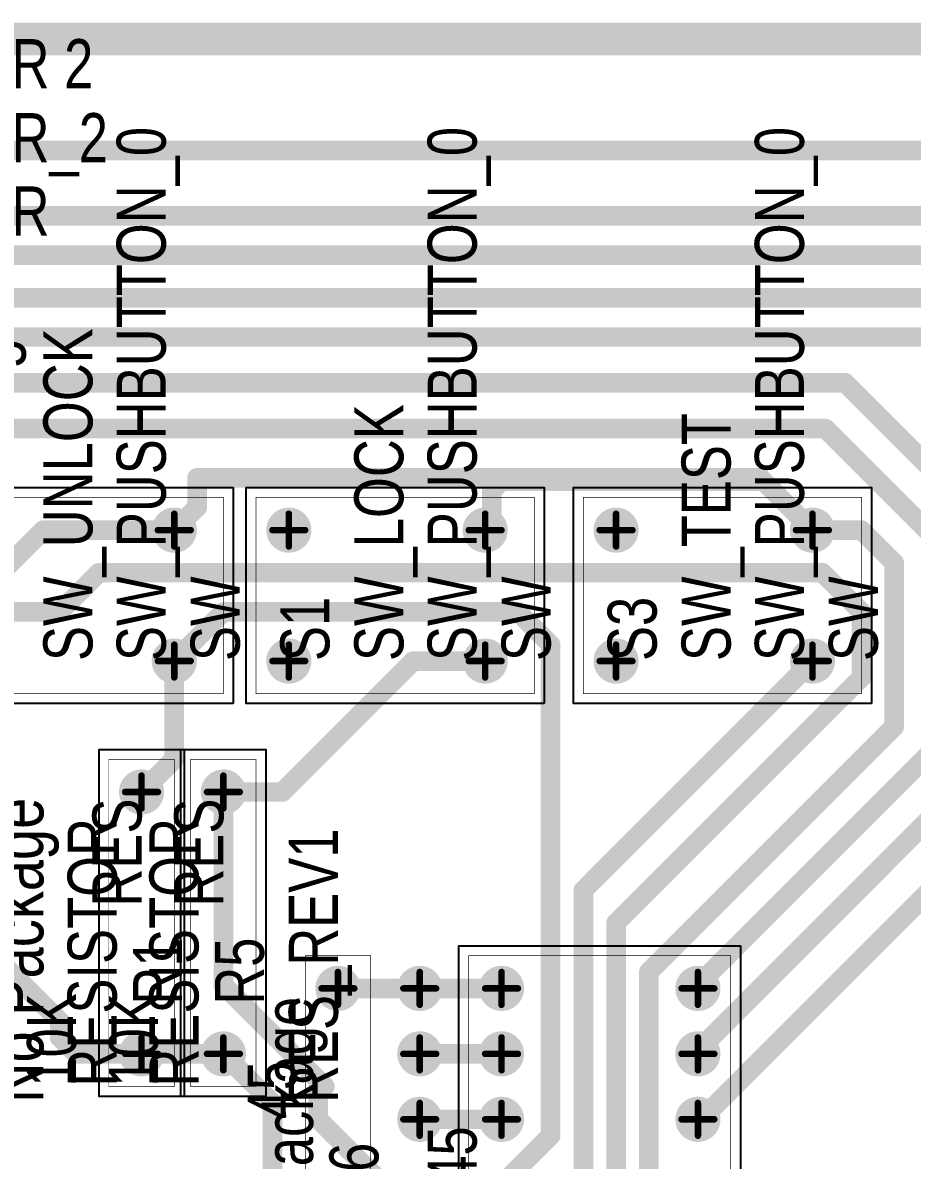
# Model space of a CAD drawing. Extents: x 0.2 to 44.6, y -5.7 to 3.4.
# Drawn here: x 2.818 to 4.178, y 1.579 to 3.316 of the extents above; entities that cross this region are included whole.
import ezdxf

# ---------------------------------------------------------------- set-up
doc = ezdxf.new("R2010")
doc.units = 0

msp = doc.modelspace()

# ---------------------------------------------------------------- linework, layer by layer
at = {"const_width": 0.05}
msp.add_lwpolyline([(0.25, 0.041), (0.25, 3.291), (5.05, 3.291), (5.05, 0.041), (0.25, 0.041)], close=True, dxfattribs=at)
for points in [[(3.14, 2.276), (2.685, 2.276), (2.685, 2.606), (3.14, 2.606), (3.14, 2.276, -0.000094)], [(3.14, 2.606, 1), (3.14, 2.606, 1)], [(3.615, 2.276), (3.16, 2.276), (3.16, 2.606), (3.615, 2.606), (3.615, 2.276, -0.000108)], [(3.16, 2.606, 1), (3.16, 2.606, 1)], [(3.615, 2.606, 1), (3.615, 2.606, 1)], [(4.115, 2.276), (3.66, 2.276), (3.66, 2.606), (4.115, 2.606), (4.115, 2.276, -0.000123)], [(3.66, 2.606, 1), (3.66, 2.606, 1)], [(4.115, 2.606, 1), (4.115, 2.606, 1)], [(3.14, 2.276, 1), (3.14, 2.276, 1)], [(3.14, 2.276, 1), (3.14, 2.276, 1)], [(3.16, 2.276, 1), (3.16, 2.276, 1)], [(3.615, 2.276, 1), (3.615, 2.276, 1)], [(3.615, 2.276, 1), (3.615, 2.276, 1)], [(3.66, 2.276, 1), (3.66, 2.276, 1)], [(4.115, 2.276, 1), (4.115, 2.276, 1)], [(4.115, 2.276, 1), (4.115, 2.276, 1)], [(2.935, 2.206, 1), (2.935, 2.206, 1)], [(3.19, 1.676), (3.06, 1.676), (3.06, 2.206), (3.19, 2.206), (3.19, 1.676, -0.000095)], [(3.06, 2.206, 1), (3.06, 2.206, 1)], [(3.065, 2.206, 1), (3.065, 2.206, 1)], [(3.19, 2.206, 1), (3.19, 2.206, 1)], [(3.485, 0.476), (3.485, 1.906), (3.915, 1.906), (3.915, 0.476), (3.485, 0.476, -0.000104)], [(3.485, 1.906, 1), (3.485, 1.906, 1)], [(3.915, 1.906, 1), (3.915, 1.906, 1)], [(2.935, 1.676, 1), (2.935, 1.676, 1)], [(3.06, 1.676, 1), (3.06, 1.676, 1)], [(3.065, 1.676, 1), (3.065, 1.676, 1)], [(3.065, 1.676, 1), (3.065, 1.676, 1)], [(3.19, 1.676, 1), (3.19, 1.676, 1)], [(3.19, 1.676, 1), (3.19, 1.676, 1)]]:
    msp.add_lwpolyline(points, format="xyb", close=True)
msp.add_lwpolyline([(3.065, 1.676), (2.935, 1.676), (2.935, 2.206), (3.065, 2.206), (3.065, 1.676)], close=True)
at = {"layer": 'BOT', "const_width": 0.03}
for points in [[(4.57, 3.121), (2.655, 3.121)], [(4.575, 3.021), (2.445, 3.021)], [(4.555, 2.961), (2.415, 2.961)], [(2.39, 2.896), (4.505, 2.896)], [(4.505, 2.896), (2.39, 2.896)], [(2.72, 2.836), (4.205, 2.836)], [(4.075, 2.766), (2.775, 2.766)], [(4.35, 2.491), (4.075, 2.766)], [(2.79, 2.696), (4.045, 2.696)], [(4.045, 2.696), (4.35, 2.391)], [(3.085, 2.576), (3.085, 2.621)], [(3.085, 2.621), (3.945, 2.621)], [(3.535, 2.601), (3.55, 2.616)], [(3.55, 2.616), (3.95, 2.616)], [(3.945, 2.621), (3.95, 2.616)], [(3.95, 2.616), (4.025, 2.541)], [(3.95, 2.616), (4.025, 2.541)], [(3.535, 2.551), (3.535, 2.601)], [(3.05, 2.541), (3.085, 2.576)], [(2.85, 2.541), (2.775, 2.466)], [(3.03, 2.541), (2.85, 2.541)], [(3.04, 2.531), (3.03, 2.541)], [(3.05, 2.541), (3.04, 2.531)], [(3.525, 2.541), (3.535, 2.551)], [(4.1, 2.541), (4.025, 2.541)], [(4.15, 2.491), (4.1, 2.541)], [(4.15, 2.241), (4.15, 2.491)], [(2.875, 2.416), (2.935, 2.476)], [(2.935, 2.476), (4.04, 2.476)], [(4.04, 2.476), (4.1, 2.416)], [(2.75, 2.416), (2.875, 2.416)], [(3.125, 2.416), (3.05, 2.341)], [(3.575, 2.416), (3.125, 2.416)], [(3.625, 2.366), (3.575, 2.416)], [(4.1, 2.416), (4.1, 2.316)], [(3.625, 1.616), (3.625, 2.366)], [(3.05, 2.191), (3.05, 2.341)], [(3.415, 2.341), (3.215, 2.141)], [(3.525, 2.341), (3.415, 2.341)], [(4.025, 2.341), (3.675, 1.991)], [(4.1, 2.316), (3.725, 1.941)], [(4.295, 2.291), (3.85, 1.846)], [(3.775, 1.866), (4.15, 2.241)], [(3, 2.141), (3.05, 2.191)], [(4.295, 2.191), (3.85, 1.746)], [(3.215, 2.141), (3.125, 2.141)], [(3.125, 1.846), (3.125, 2.141)], [(4.305, 2.091), (3.855, 1.641)], [(3.675, 1.991), (3.675, 1.466)], [(3.725, 1.941), (3.725, 0.766)], [(2.75, 1.916), (2.875, 1.791)], [(3.775, 1.316), (3.775, 1.866)], [(3.28, 1.691), (3.125, 1.846)], [(3.85, 1.846), (3.85, 1.841)], [(3.3, 1.841), (3.425, 1.841)], [(3.425, 1.841), (3.55, 1.841)], [(2.875, 1.791), (2.875, 1.766)], [(2.875, 1.766), (2.9, 1.741)], [(2.9, 1.741), (3, 1.741)], [(3, 1.741), (3.125, 1.741)], [(3.2, 1.666), (3.125, 1.741)], [(3.425, 1.741), (3.55, 1.741)], [(3.85, 1.746), (3.85, 1.741)], [(3.27, 1.641), (3.27, 1.691)], [(3.27, 1.691), (3.28, 1.691)], [(3.2, 1.351), (3.2, 1.666)], [(3.47, 1.441), (3.27, 1.641)], [(3.425, 1.641), (3.55, 1.641)], [(3.855, 1.641), (3.85, 1.641)], [(3.55, 1.541), (3.625, 1.616)]]:
    msp.add_lwpolyline(points, dxfattribs=at)
at = {"layer": 'BOT'}
for points, const_width in [([(4.0675, 2.766, 1), (4.0825, 2.766, 1)], 0.015), ([(4.0675, 2.766, 1), (4.0825, 2.766, 1)], 0.015), ([(4.0375, 2.696, 1), (4.0525, 2.696, 1)], 0.015), ([(4.0375, 2.696, 1), (4.0525, 2.696, 1)], 0.015), ([(3.0775, 2.621, 1), (3.0925, 2.621, 1)], 0.015), ([(3.0775, 2.621, 1), (3.0925, 2.621, 1)], 0.015), ([(3.5425, 2.616, 1), (3.5575, 2.616, 1)], 0.015), ([(3.5425, 2.616, 1), (3.5575, 2.616, 1)], 0.015), ([(3.9375, 2.621, 1), (3.9525, 2.621, 1)], 0.015), ([(3.9375, 2.621, 1), (3.9525, 2.621, 1)], 0.015), ([(3.9425, 2.616, 1), (3.9575, 2.616, 1)], 0.015), ([(3.9425, 2.616, 1), (3.9575, 2.616, 1)], 0.015), ([(3.9425, 2.616, 1), (3.9575, 2.616, 1)], 0.015), ([(3.9425, 2.616, 1), (3.9575, 2.616, 1)], 0.015), ([(3.5275, 2.601, 1), (3.5425, 2.601, 1)], 0.015), ([(3.5275, 2.601, 1), (3.5425, 2.601, 1)], 0.015), ([(3.0775, 2.576, 1), (3.0925, 2.576, 1)], 0.015), ([(3.0775, 2.576, 1), (3.0925, 2.576, 1)], 0.015), ([(3.035, 2.541, 1), (3.065, 2.541, 1)], 0.031), ([(3.21, 2.541, 1), (3.24, 2.541, 1)], 0.031), ([(3.51, 2.541, 1), (3.54, 2.541, 1)], 0.031), ([(3.71, 2.541, 1), (3.74, 2.541, 1)], 0.031), ([(4.01, 2.541, 1), (4.04, 2.541, 1)], 0.031), ([(2.8425, 2.541, 1), (2.8575, 2.541, 1)], 0.015), ([(2.8425, 2.541, 1), (2.8575, 2.541, 1)], 0.015), ([(3.0225, 2.541, 1), (3.0375, 2.541, 1)], 0.015), ([(3.0225, 2.541, 1), (3.0375, 2.541, 1)], 0.015), ([(3.0425, 2.541, 1), (3.0575, 2.541, 1)], 0.015), ([(3.0425, 2.541, 1), (3.0575, 2.541, 1)], 0.015), ([(3.5175, 2.541, 1), (3.5325, 2.541, 1)], 0.015), ([(3.5275, 2.551, 1), (3.5425, 2.551, 1)], 0.015), ([(3.5275, 2.551, 1), (3.5425, 2.551, 1)], 0.015), ([(4.0175, 2.541, 1), (4.0325, 2.541, 1)], 0.015), ([(4.0175, 2.541, 1), (4.0325, 2.541, 1)], 0.015), ([(4.0175, 2.541, 1), (4.0325, 2.541, 1)], 0.015), ([(4.0925, 2.541, 1), (4.1075, 2.541, 1)], 0.015), ([(4.0925, 2.541, 1), (4.1075, 2.541, 1)], 0.015), ([(3.0325, 2.531, 1), (3.0475, 2.531, 1)], 0.015), ([(3.0325, 2.531, 1), (3.0475, 2.531, 1)], 0.015), ([(4.1425, 2.491, 1), (4.1575, 2.491, 1)], 0.015), ([(4.1425, 2.491, 1), (4.1575, 2.491, 1)], 0.015), ([(2.9275, 2.476, 1), (2.9425, 2.476, 1)], 0.015), ([(2.9275, 2.476, 1), (2.9425, 2.476, 1)], 0.015), ([(4.0325, 2.476, 1), (4.0475, 2.476, 1)], 0.015), ([(4.0325, 2.476, 1), (4.0475, 2.476, 1)], 0.015), ([(2.8675, 2.416, 1), (2.8825, 2.416, 1)], 0.015), ([(2.8675, 2.416, 1), (2.8825, 2.416, 1)], 0.015), ([(3.1175, 2.416, 1), (3.1325, 2.416, 1)], 0.015), ([(3.1175, 2.416, 1), (3.1325, 2.416, 1)], 0.015), ([(3.5675, 2.416, 1), (3.5825, 2.416, 1)], 0.015), ([(3.5675, 2.416, 1), (3.5825, 2.416, 1)], 0.015), ([(4.0925, 2.416, 1), (4.1075, 2.416, 1)], 0.015), ([(4.0925, 2.416, 1), (4.1075, 2.416, 1)], 0.015), ([(3.6175, 2.366, 1), (3.6325, 2.366, 1)], 0.015), ([(3.6175, 2.366, 1), (3.6325, 2.366, 1)], 0.015), ([(3.035, 2.341, 1), (3.065, 2.341, 1)], 0.031), ([(3.21, 2.341, 1), (3.24, 2.341, 1)], 0.031), ([(3.51, 2.341, 1), (3.54, 2.341, 1)], 0.031), ([(3.71, 2.341, 1), (3.74, 2.341, 1)], 0.031), ([(4.01, 2.341, 1), (4.04, 2.341, 1)], 0.031), ([(3.0425, 2.341, 1), (3.0575, 2.341, 1)], 0.015), ([(3.0425, 2.341, 1), (3.0575, 2.341, 1)], 0.015), ([(3.4075, 2.341, 1), (3.4225, 2.341, 1)], 0.015), ([(3.4075, 2.341, 1), (3.4225, 2.341, 1)], 0.015), ([(3.5175, 2.341, 1), (3.5325, 2.341, 1)], 0.015), ([(4.0175, 2.341, 1), (4.0325, 2.341, 1)], 0.015), ([(4.0925, 2.316, 1), (4.1075, 2.316, 1)], 0.015), ([(4.0925, 2.316, 1), (4.1075, 2.316, 1)], 0.015), ([(4.1425, 2.241, 1), (4.1575, 2.241, 1)], 0.015), ([(4.1425, 2.241, 1), (4.1575, 2.241, 1)], 0.015), ([(3.0425, 2.191, 1), (3.0575, 2.191, 1)], 0.015), ([(3.0425, 2.191, 1), (3.0575, 2.191, 1)], 0.015), ([(2.985, 2.141, 1), (3.015, 2.141, 1)], 0.031), ([(2.9925, 2.141, 1), (3.0075, 2.141, 1)], 0.015), ([(3.11, 2.141, 1), (3.14, 2.141, 1)], 0.031), ([(3.1175, 2.141, 1), (3.1325, 2.141, 1)], 0.015), ([(3.1175, 2.141, 1), (3.1325, 2.141, 1)], 0.015), ([(3.2075, 2.141, 1), (3.2225, 2.141, 1)], 0.015), ([(3.2075, 2.141, 1), (3.2225, 2.141, 1)], 0.015), ([(3.6675, 1.991, 1), (3.6825, 1.991, 1)], 0.015), ([(3.6675, 1.991, 1), (3.6825, 1.991, 1)], 0.015), ([(3.7175, 1.941, 1), (3.7325, 1.941, 1)], 0.015), ([(3.7175, 1.941, 1), (3.7325, 1.941, 1)], 0.015), ([(3.7675, 1.866, 1), (3.7825, 1.866, 1)], 0.015), ([(3.7675, 1.866, 1), (3.7825, 1.866, 1)], 0.015), ([(3.1175, 1.846, 1), (3.1325, 1.846, 1)], 0.015), ([(3.1175, 1.846, 1), (3.1325, 1.846, 1)], 0.015), ([(3.285, 1.841, 1), (3.315, 1.841, 1)], 0.031), ([(3.41, 1.841, 1), (3.44, 1.841, 1)], 0.031), ([(3.535, 1.841, 1), (3.565, 1.841, 1)], 0.031), ([(3.835, 1.841, 1), (3.865, 1.841, 1)], 0.031), ([(3.8425, 1.846, 1), (3.8575, 1.846, 1)], 0.015), ([(3.8425, 1.846, 1), (3.8575, 1.846, 1)], 0.015), ([(3.2925, 1.841, 1), (3.3075, 1.841, 1)], 0.015), ([(3.4175, 1.841, 1), (3.4325, 1.841, 1)], 0.015), ([(3.4175, 1.841, 1), (3.4325, 1.841, 1)], 0.015), ([(3.5425, 1.841, 1), (3.5575, 1.841, 1)], 0.015), ([(3.8425, 1.841, 1), (3.8575, 1.841, 1)], 0.015), ([(2.8675, 1.791, 1), (2.8825, 1.791, 1)], 0.015), ([(2.8675, 1.791, 1), (2.8825, 1.791, 1)], 0.015), ([(2.8675, 1.766, 1), (2.8825, 1.766, 1)], 0.015), ([(2.8675, 1.766, 1), (2.8825, 1.766, 1)], 0.015), ([(2.8925, 1.741, 1), (2.9075, 1.741, 1)], 0.015), ([(2.8925, 1.741, 1), (2.9075, 1.741, 1)], 0.015), ([(2.985, 1.741, 1), (3.015, 1.741, 1)], 0.031), ([(2.9925, 1.741, 1), (3.0075, 1.741, 1)], 0.015), ([(2.9925, 1.741, 1), (3.0075, 1.741, 1)], 0.015), ([(3.11, 1.741, 1), (3.14, 1.741, 1)], 0.031), ([(3.1175, 1.741, 1), (3.1325, 1.741, 1)], 0.015), ([(3.1175, 1.741, 1), (3.1325, 1.741, 1)], 0.015), ([(3.41, 1.741, 1), (3.44, 1.741, 1)], 0.031), ([(3.4175, 1.741, 1), (3.4325, 1.741, 1)], 0.015), ([(3.535, 1.741, 1), (3.565, 1.741, 1)], 0.031), ([(3.5425, 1.741, 1), (3.5575, 1.741, 1)], 0.015), ([(3.835, 1.741, 1), (3.865, 1.741, 1)], 0.031), ([(3.8425, 1.746, 1), (3.8575, 1.746, 1)], 0.015), ([(3.8425, 1.746, 1), (3.8575, 1.746, 1)], 0.015), ([(3.8425, 1.741, 1), (3.8575, 1.741, 1)], 0.015), ([(3.2625, 1.691, 1), (3.2775, 1.691, 1)], 0.015), ([(3.2625, 1.691, 1), (3.2775, 1.691, 1)], 0.015), ([(3.2725, 1.691, 1), (3.2875, 1.691, 1)], 0.015), ([(3.2725, 1.691, 1), (3.2875, 1.691, 1)], 0.015), ([(3.1925, 1.666, 1), (3.2075, 1.666, 1)], 0.015), ([(3.1925, 1.666, 1), (3.2075, 1.666, 1)], 0.015), ([(3.41, 1.641, 1), (3.44, 1.641, 1)], 0.031), ([(3.535, 1.641, 1), (3.565, 1.641, 1)], 0.031), ([(3.835, 1.641, 1), (3.865, 1.641, 1)], 0.031), ([(3.2625, 1.641, 1), (3.2775, 1.641, 1)], 0.015), ([(3.2625, 1.641, 1), (3.2775, 1.641, 1)], 0.015), ([(3.4175, 1.641, 1), (3.4325, 1.641, 1)], 0.015), ([(3.5425, 1.641, 1), (3.5575, 1.641, 1)], 0.015), ([(3.8425, 1.641, 1), (3.8575, 1.641, 1)], 0.015), ([(3.8475, 1.641, 1), (3.8625, 1.641, 1)], 0.015), ([(3.8475, 1.641, 1), (3.8625, 1.641, 1)], 0.015), ([(3.6175, 1.616, 1), (3.6325, 1.616, 1)], 0.015), ([(3.6175, 1.616, 1), (3.6325, 1.616, 1)], 0.015)]:
    msp.add_lwpolyline(points, format="xyb", close=True, dxfattribs=dict(at, const_width=const_width))
at = {"layer": 'DRD', "const_width": 0.01}
for points in [[(3.05, 2.516), (3.05, 2.566)], [(3.225, 2.516), (3.225, 2.566)], [(3.525, 2.516), (3.525, 2.566)], [(3.725, 2.516), (3.725, 2.566)], [(4.025, 2.516), (4.025, 2.566)], [(3.025, 2.541), (3.075, 2.541)], [(3.2, 2.541), (3.25, 2.541)], [(3.5, 2.541), (3.55, 2.541)], [(3.7, 2.541), (3.75, 2.541)], [(4, 2.541), (4.05, 2.541)], [(3.05, 2.316), (3.05, 2.366)], [(3.225, 2.316), (3.225, 2.366)], [(3.525, 2.316), (3.525, 2.366)], [(3.725, 2.316), (3.725, 2.366)], [(4.025, 2.316), (4.025, 2.366)], [(3.025, 2.341), (3.075, 2.341)], [(3.2, 2.341), (3.25, 2.341)], [(3.5, 2.341), (3.55, 2.341)], [(3.7, 2.341), (3.75, 2.341)], [(4, 2.341), (4.05, 2.341)], [(3, 2.116), (3, 2.166)], [(3.125, 2.116), (3.125, 2.166)], [(2.975, 2.141), (3.025, 2.141)], [(3.1, 2.141), (3.15, 2.141)], [(3.3, 1.816), (3.3, 1.866)], [(3.425, 1.816), (3.425, 1.866)], [(3.55, 1.816), (3.55, 1.866)], [(3.85, 1.816), (3.85, 1.866)], [(3.275, 1.841), (3.325, 1.841)], [(3.4, 1.841), (3.45, 1.841)], [(3.525, 1.841), (3.575, 1.841)], [(3.825, 1.841), (3.875, 1.841)], [(3, 1.716), (3, 1.766)], [(3.125, 1.716), (3.125, 1.766)], [(3.425, 1.716), (3.425, 1.766)], [(3.55, 1.716), (3.55, 1.766)], [(3.85, 1.716), (3.85, 1.766)], [(2.975, 1.741), (3.025, 1.741)], [(3.1, 1.741), (3.15, 1.741)], [(3.4, 1.741), (3.45, 1.741)], [(3.525, 1.741), (3.575, 1.741)], [(3.825, 1.741), (3.875, 1.741)], [(3.425, 1.616), (3.425, 1.666)], [(3.55, 1.616), (3.55, 1.666)], [(3.85, 1.616), (3.85, 1.666)], [(3.4, 1.641), (3.45, 1.641)], [(3.525, 1.641), (3.575, 1.641)], [(3.825, 1.641), (3.875, 1.641)]]:
    msp.add_lwpolyline(points, dxfattribs=at)
at = {"layer": 'DRD', "const_width": 0.005}
for points in [[(3.0475, 2.566, 1), (3.0525, 2.566, 1)], [(3.2225, 2.566, 1), (3.2275, 2.566, 1)], [(3.5225, 2.566, 1), (3.5275, 2.566, 1)], [(3.7225, 2.566, 1), (3.7275, 2.566, 1)], [(4.0225, 2.566, 1), (4.0275, 2.566, 1)], [(3.0225, 2.541, 1), (3.0275, 2.541, 1)], [(3.0725, 2.541, 1), (3.0775, 2.541, 1)], [(3.1975, 2.541, 1), (3.2025, 2.541, 1)], [(3.2475, 2.541, 1), (3.2525, 2.541, 1)], [(3.4975, 2.541, 1), (3.5025, 2.541, 1)], [(3.5475, 2.541, 1), (3.5525, 2.541, 1)], [(3.6975, 2.541, 1), (3.7025, 2.541, 1)], [(3.7475, 2.541, 1), (3.7525, 2.541, 1)], [(3.9975, 2.541, 1), (4.0025, 2.541, 1)], [(4.0475, 2.541, 1), (4.0525, 2.541, 1)], [(3.0475, 2.516, 1), (3.0525, 2.516, 1)], [(3.2225, 2.516, 1), (3.2275, 2.516, 1)], [(3.5225, 2.516, 1), (3.5275, 2.516, 1)], [(3.7225, 2.516, 1), (3.7275, 2.516, 1)], [(4.0225, 2.516, 1), (4.0275, 2.516, 1)], [(3.0475, 2.366, 1), (3.0525, 2.366, 1)], [(3.2225, 2.366, 1), (3.2275, 2.366, 1)], [(3.5225, 2.366, 1), (3.5275, 2.366, 1)], [(3.7225, 2.366, 1), (3.7275, 2.366, 1)], [(4.0225, 2.366, 1), (4.0275, 2.366, 1)], [(3.0225, 2.341, 1), (3.0275, 2.341, 1)], [(3.0725, 2.341, 1), (3.0775, 2.341, 1)], [(3.1975, 2.341, 1), (3.2025, 2.341, 1)], [(3.2475, 2.341, 1), (3.2525, 2.341, 1)], [(3.4975, 2.341, 1), (3.5025, 2.341, 1)], [(3.5475, 2.341, 1), (3.5525, 2.341, 1)], [(3.6975, 2.341, 1), (3.7025, 2.341, 1)], [(3.7475, 2.341, 1), (3.7525, 2.341, 1)], [(3.9975, 2.341, 1), (4.0025, 2.341, 1)], [(4.0475, 2.341, 1), (4.0525, 2.341, 1)], [(3.0475, 2.316, 1), (3.0525, 2.316, 1)], [(3.2225, 2.316, 1), (3.2275, 2.316, 1)], [(3.5225, 2.316, 1), (3.5275, 2.316, 1)], [(3.7225, 2.316, 1), (3.7275, 2.316, 1)], [(4.0225, 2.316, 1), (4.0275, 2.316, 1)], [(2.9975, 2.166, 1), (3.0025, 2.166, 1)], [(3.1225, 2.166, 1), (3.1275, 2.166, 1)], [(2.9725, 2.141, 1), (2.9775, 2.141, 1)], [(3.0225, 2.141, 1), (3.0275, 2.141, 1)], [(3.0975, 2.141, 1), (3.1025, 2.141, 1)], [(3.1475, 2.141, 1), (3.1525, 2.141, 1)], [(2.9975, 2.116, 1), (3.0025, 2.116, 1)], [(3.1225, 2.116, 1), (3.1275, 2.116, 1)], [(3.2975, 1.866, 1), (3.3025, 1.866, 1)], [(3.4225, 1.866, 1), (3.4275, 1.866, 1)], [(3.5475, 1.866, 1), (3.5525, 1.866, 1)], [(3.8475, 1.866, 1), (3.8525, 1.866, 1)], [(3.2725, 1.841, 1), (3.2775, 1.841, 1)], [(3.3225, 1.841, 1), (3.3275, 1.841, 1)], [(3.3975, 1.841, 1), (3.4025, 1.841, 1)], [(3.4475, 1.841, 1), (3.4525, 1.841, 1)], [(3.5225, 1.841, 1), (3.5275, 1.841, 1)], [(3.5725, 1.841, 1), (3.5775, 1.841, 1)], [(3.8225, 1.841, 1), (3.8275, 1.841, 1)], [(3.8725, 1.841, 1), (3.8775, 1.841, 1)], [(3.2975, 1.816, 1), (3.3025, 1.816, 1)], [(3.4225, 1.816, 1), (3.4275, 1.816, 1)], [(3.5475, 1.816, 1), (3.5525, 1.816, 1)], [(3.8475, 1.816, 1), (3.8525, 1.816, 1)], [(2.9975, 1.766, 1), (3.0025, 1.766, 1)], [(3.1225, 1.766, 1), (3.1275, 1.766, 1)], [(3.4225, 1.766, 1), (3.4275, 1.766, 1)], [(3.5475, 1.766, 1), (3.5525, 1.766, 1)], [(3.8475, 1.766, 1), (3.8525, 1.766, 1)], [(2.9725, 1.741, 1), (2.9775, 1.741, 1)], [(3.0225, 1.741, 1), (3.0275, 1.741, 1)], [(3.0975, 1.741, 1), (3.1025, 1.741, 1)], [(3.1475, 1.741, 1), (3.1525, 1.741, 1)], [(3.3975, 1.741, 1), (3.4025, 1.741, 1)], [(3.4475, 1.741, 1), (3.4525, 1.741, 1)], [(3.5225, 1.741, 1), (3.5275, 1.741, 1)], [(3.5725, 1.741, 1), (3.5775, 1.741, 1)], [(3.8225, 1.741, 1), (3.8275, 1.741, 1)], [(3.8725, 1.741, 1), (3.8775, 1.741, 1)], [(2.9975, 1.716, 1), (3.0025, 1.716, 1)], [(3.1225, 1.716, 1), (3.1275, 1.716, 1)], [(3.4225, 1.716, 1), (3.4275, 1.716, 1)], [(3.5475, 1.716, 1), (3.5525, 1.716, 1)], [(3.8475, 1.716, 1), (3.8525, 1.716, 1)], [(3.4225, 1.666, 1), (3.4275, 1.666, 1)], [(3.5475, 1.666, 1), (3.5525, 1.666, 1)], [(3.8475, 1.666, 1), (3.8525, 1.666, 1)], [(3.3975, 1.641, 1), (3.4025, 1.641, 1)], [(3.4475, 1.641, 1), (3.4525, 1.641, 1)], [(3.5225, 1.641, 1), (3.5275, 1.641, 1)], [(3.5725, 1.641, 1), (3.5775, 1.641, 1)], [(3.8225, 1.641, 1), (3.8275, 1.641, 1)], [(3.8725, 1.641, 1), (3.8775, 1.641, 1)], [(3.4225, 1.616, 1), (3.4275, 1.616, 1)], [(3.5475, 1.616, 1), (3.5525, 1.616, 1)], [(3.8475, 1.616, 1), (3.8525, 1.616, 1)]]:
    msp.add_lwpolyline(points, format="xyb", close=True, dxfattribs=at)
at = {"layer": 'DRL', "const_width": 0.019}
for points in [[(3.041, 2.541, 1), (3.059, 2.541, 1)], [(3.216, 2.541, 1), (3.234, 2.541, 1)], [(3.516, 2.541, 1), (3.534, 2.541, 1)], [(3.716, 2.541, 1), (3.734, 2.541, 1)], [(4.016, 2.541, 1), (4.034, 2.541, 1)], [(3.041, 2.341, 1), (3.059, 2.341, 1)], [(3.216, 2.341, 1), (3.234, 2.341, 1)], [(3.516, 2.341, 1), (3.534, 2.341, 1)], [(3.716, 2.341, 1), (3.734, 2.341, 1)], [(4.016, 2.341, 1), (4.034, 2.341, 1)], [(2.991, 2.141, 1), (3.009, 2.141, 1)], [(3.116, 2.141, 1), (3.134, 2.141, 1)], [(3.291, 1.841, 1), (3.309, 1.841, 1)], [(3.416, 1.841, 1), (3.434, 1.841, 1)], [(3.541, 1.841, 1), (3.559, 1.841, 1)], [(3.841, 1.841, 1), (3.859, 1.841, 1)], [(2.991, 1.741, 1), (3.009, 1.741, 1)], [(3.116, 1.741, 1), (3.134, 1.741, 1)], [(3.416, 1.741, 1), (3.434, 1.741, 1)], [(3.541, 1.741, 1), (3.559, 1.741, 1)], [(3.841, 1.741, 1), (3.859, 1.741, 1)], [(3.416, 1.641, 1), (3.434, 1.641, 1)], [(3.541, 1.641, 1), (3.559, 1.641, 1)], [(3.841, 1.641, 1), (3.859, 1.641, 1)]]:
    msp.add_lwpolyline(points, format="xyb", close=True, dxfattribs=at)
at = {"layer": 'GND', "const_width": 0.035}
for points in [[(3.033, 2.541, 1), (3.067, 2.541, 1)], [(3.208, 2.541, 1), (3.242, 2.541, 1)], [(3.508, 2.541, 1), (3.542, 2.541, 1)], [(3.708, 2.541, 1), (3.742, 2.541, 1)], [(4.008, 2.541, 1), (4.042, 2.541, 1)], [(3.033, 2.341, 1), (3.067, 2.341, 1)], [(3.208, 2.341, 1), (3.242, 2.341, 1)], [(3.508, 2.341, 1), (3.542, 2.341, 1)], [(3.708, 2.341, 1), (3.742, 2.341, 1)], [(4.008, 2.341, 1), (4.042, 2.341, 1)], [(2.983, 2.141, 1), (3.017, 2.141, 1)], [(3.108, 2.141, 1), (3.142, 2.141, 1)], [(3.283, 1.841, 1), (3.317, 1.841, 1)], [(3.408, 1.841, 1), (3.442, 1.841, 1)], [(3.533, 1.841, 1), (3.567, 1.841, 1)], [(3.833, 1.841, 1), (3.867, 1.841, 1)], [(2.983, 1.741, 1), (3.017, 1.741, 1)], [(3.108, 1.741, 1), (3.142, 1.741, 1)], [(3.408, 1.741, 1), (3.442, 1.741, 1)], [(3.533, 1.741, 1), (3.567, 1.741, 1)], [(3.833, 1.741, 1), (3.867, 1.741, 1)], [(3.408, 1.641, 1), (3.442, 1.641, 1)], [(3.533, 1.641, 1), (3.567, 1.641, 1)], [(3.833, 1.641, 1), (3.867, 1.641, 1)]]:
    msp.add_lwpolyline(points, format="xyb", close=True, dxfattribs=at)
at = {"layer": 'I10', "const_width": 0.031}
for points in [[(3.035, 2.541, 1), (3.065, 2.541, 1)], [(3.21, 2.541, 1), (3.24, 2.541, 1)], [(3.51, 2.541, 1), (3.54, 2.541, 1)], [(3.71, 2.541, 1), (3.74, 2.541, 1)], [(4.01, 2.541, 1), (4.04, 2.541, 1)], [(3.035, 2.341, 1), (3.065, 2.341, 1)], [(3.21, 2.341, 1), (3.24, 2.341, 1)], [(3.51, 2.341, 1), (3.54, 2.341, 1)], [(3.71, 2.341, 1), (3.74, 2.341, 1)], [(4.01, 2.341, 1), (4.04, 2.341, 1)], [(2.985, 2.141, 1), (3.015, 2.141, 1)], [(3.11, 2.141, 1), (3.14, 2.141, 1)], [(3.285, 1.841, 1), (3.315, 1.841, 1)], [(3.41, 1.841, 1), (3.44, 1.841, 1)], [(3.535, 1.841, 1), (3.565, 1.841, 1)], [(3.835, 1.841, 1), (3.865, 1.841, 1)], [(2.985, 1.741, 1), (3.015, 1.741, 1)], [(3.11, 1.741, 1), (3.14, 1.741, 1)], [(3.41, 1.741, 1), (3.44, 1.741, 1)], [(3.535, 1.741, 1), (3.565, 1.741, 1)], [(3.835, 1.741, 1), (3.865, 1.741, 1)], [(3.41, 1.641, 1), (3.44, 1.641, 1)], [(3.535, 1.641, 1), (3.565, 1.641, 1)], [(3.835, 1.641, 1), (3.865, 1.641, 1)]]:
    msp.add_lwpolyline(points, format="xyb", close=True, dxfattribs=at)
at = {"layer": 'I11', "const_width": 0.031}
for points in [[(3.035, 2.541, 1), (3.065, 2.541, 1)], [(3.21, 2.541, 1), (3.24, 2.541, 1)], [(3.51, 2.541, 1), (3.54, 2.541, 1)], [(3.71, 2.541, 1), (3.74, 2.541, 1)], [(4.01, 2.541, 1), (4.04, 2.541, 1)], [(3.035, 2.341, 1), (3.065, 2.341, 1)], [(3.21, 2.341, 1), (3.24, 2.341, 1)], [(3.51, 2.341, 1), (3.54, 2.341, 1)], [(3.71, 2.341, 1), (3.74, 2.341, 1)], [(4.01, 2.341, 1), (4.04, 2.341, 1)], [(2.985, 2.141, 1), (3.015, 2.141, 1)], [(3.11, 2.141, 1), (3.14, 2.141, 1)], [(3.285, 1.841, 1), (3.315, 1.841, 1)], [(3.41, 1.841, 1), (3.44, 1.841, 1)], [(3.535, 1.841, 1), (3.565, 1.841, 1)], [(3.835, 1.841, 1), (3.865, 1.841, 1)], [(2.985, 1.741, 1), (3.015, 1.741, 1)], [(3.11, 1.741, 1), (3.14, 1.741, 1)], [(3.41, 1.741, 1), (3.44, 1.741, 1)], [(3.535, 1.741, 1), (3.565, 1.741, 1)], [(3.835, 1.741, 1), (3.865, 1.741, 1)], [(3.41, 1.641, 1), (3.44, 1.641, 1)], [(3.535, 1.641, 1), (3.565, 1.641, 1)], [(3.835, 1.641, 1), (3.865, 1.641, 1)]]:
    msp.add_lwpolyline(points, format="xyb", close=True, dxfattribs=at)
at = {"layer": 'I12', "const_width": 0.031}
for points in [[(3.035, 2.541, 1), (3.065, 2.541, 1)], [(3.21, 2.541, 1), (3.24, 2.541, 1)], [(3.51, 2.541, 1), (3.54, 2.541, 1)], [(3.71, 2.541, 1), (3.74, 2.541, 1)], [(4.01, 2.541, 1), (4.04, 2.541, 1)], [(3.035, 2.341, 1), (3.065, 2.341, 1)], [(3.21, 2.341, 1), (3.24, 2.341, 1)], [(3.51, 2.341, 1), (3.54, 2.341, 1)], [(3.71, 2.341, 1), (3.74, 2.341, 1)], [(4.01, 2.341, 1), (4.04, 2.341, 1)], [(2.985, 2.141, 1), (3.015, 2.141, 1)], [(3.11, 2.141, 1), (3.14, 2.141, 1)], [(3.285, 1.841, 1), (3.315, 1.841, 1)], [(3.41, 1.841, 1), (3.44, 1.841, 1)], [(3.535, 1.841, 1), (3.565, 1.841, 1)], [(3.835, 1.841, 1), (3.865, 1.841, 1)], [(2.985, 1.741, 1), (3.015, 1.741, 1)], [(3.11, 1.741, 1), (3.14, 1.741, 1)], [(3.41, 1.741, 1), (3.44, 1.741, 1)], [(3.535, 1.741, 1), (3.565, 1.741, 1)], [(3.835, 1.741, 1), (3.865, 1.741, 1)], [(3.41, 1.641, 1), (3.44, 1.641, 1)], [(3.535, 1.641, 1), (3.565, 1.641, 1)], [(3.835, 1.641, 1), (3.865, 1.641, 1)]]:
    msp.add_lwpolyline(points, format="xyb", close=True, dxfattribs=at)
at = {"layer": 'IN1', "const_width": 0.031}
for points in [[(3.035, 2.541, 1), (3.065, 2.541, 1)], [(3.21, 2.541, 1), (3.24, 2.541, 1)], [(3.51, 2.541, 1), (3.54, 2.541, 1)], [(3.71, 2.541, 1), (3.74, 2.541, 1)], [(4.01, 2.541, 1), (4.04, 2.541, 1)], [(3.035, 2.341, 1), (3.065, 2.341, 1)], [(3.21, 2.341, 1), (3.24, 2.341, 1)], [(3.51, 2.341, 1), (3.54, 2.341, 1)], [(3.71, 2.341, 1), (3.74, 2.341, 1)], [(4.01, 2.341, 1), (4.04, 2.341, 1)], [(2.985, 2.141, 1), (3.015, 2.141, 1)], [(3.11, 2.141, 1), (3.14, 2.141, 1)], [(3.285, 1.841, 1), (3.315, 1.841, 1)], [(3.41, 1.841, 1), (3.44, 1.841, 1)], [(3.535, 1.841, 1), (3.565, 1.841, 1)], [(3.835, 1.841, 1), (3.865, 1.841, 1)], [(2.985, 1.741, 1), (3.015, 1.741, 1)], [(3.11, 1.741, 1), (3.14, 1.741, 1)], [(3.41, 1.741, 1), (3.44, 1.741, 1)], [(3.535, 1.741, 1), (3.565, 1.741, 1)], [(3.835, 1.741, 1), (3.865, 1.741, 1)], [(3.41, 1.641, 1), (3.44, 1.641, 1)], [(3.535, 1.641, 1), (3.565, 1.641, 1)], [(3.835, 1.641, 1), (3.865, 1.641, 1)]]:
    msp.add_lwpolyline(points, format="xyb", close=True, dxfattribs=at)
at = {"layer": 'IN2', "const_width": 0.031}
for points in [[(3.035, 2.541, 1), (3.065, 2.541, 1)], [(3.21, 2.541, 1), (3.24, 2.541, 1)], [(3.51, 2.541, 1), (3.54, 2.541, 1)], [(3.71, 2.541, 1), (3.74, 2.541, 1)], [(4.01, 2.541, 1), (4.04, 2.541, 1)], [(3.035, 2.341, 1), (3.065, 2.341, 1)], [(3.21, 2.341, 1), (3.24, 2.341, 1)], [(3.51, 2.341, 1), (3.54, 2.341, 1)], [(3.71, 2.341, 1), (3.74, 2.341, 1)], [(4.01, 2.341, 1), (4.04, 2.341, 1)], [(2.985, 2.141, 1), (3.015, 2.141, 1)], [(3.11, 2.141, 1), (3.14, 2.141, 1)], [(3.285, 1.841, 1), (3.315, 1.841, 1)], [(3.41, 1.841, 1), (3.44, 1.841, 1)], [(3.535, 1.841, 1), (3.565, 1.841, 1)], [(3.835, 1.841, 1), (3.865, 1.841, 1)], [(2.985, 1.741, 1), (3.015, 1.741, 1)], [(3.11, 1.741, 1), (3.14, 1.741, 1)], [(3.41, 1.741, 1), (3.44, 1.741, 1)], [(3.535, 1.741, 1), (3.565, 1.741, 1)], [(3.835, 1.741, 1), (3.865, 1.741, 1)], [(3.41, 1.641, 1), (3.44, 1.641, 1)], [(3.535, 1.641, 1), (3.565, 1.641, 1)], [(3.835, 1.641, 1), (3.865, 1.641, 1)]]:
    msp.add_lwpolyline(points, format="xyb", close=True, dxfattribs=at)
at = {"layer": 'IN3', "const_width": 0.031}
for points in [[(3.035, 2.541, 1), (3.065, 2.541, 1)], [(3.21, 2.541, 1), (3.24, 2.541, 1)], [(3.51, 2.541, 1), (3.54, 2.541, 1)], [(3.71, 2.541, 1), (3.74, 2.541, 1)], [(4.01, 2.541, 1), (4.04, 2.541, 1)], [(3.035, 2.341, 1), (3.065, 2.341, 1)], [(3.21, 2.341, 1), (3.24, 2.341, 1)], [(3.51, 2.341, 1), (3.54, 2.341, 1)], [(3.71, 2.341, 1), (3.74, 2.341, 1)], [(4.01, 2.341, 1), (4.04, 2.341, 1)], [(2.985, 2.141, 1), (3.015, 2.141, 1)], [(3.11, 2.141, 1), (3.14, 2.141, 1)], [(3.285, 1.841, 1), (3.315, 1.841, 1)], [(3.41, 1.841, 1), (3.44, 1.841, 1)], [(3.535, 1.841, 1), (3.565, 1.841, 1)], [(3.835, 1.841, 1), (3.865, 1.841, 1)], [(2.985, 1.741, 1), (3.015, 1.741, 1)], [(3.11, 1.741, 1), (3.14, 1.741, 1)], [(3.41, 1.741, 1), (3.44, 1.741, 1)], [(3.535, 1.741, 1), (3.565, 1.741, 1)], [(3.835, 1.741, 1), (3.865, 1.741, 1)], [(3.41, 1.641, 1), (3.44, 1.641, 1)], [(3.535, 1.641, 1), (3.565, 1.641, 1)], [(3.835, 1.641, 1), (3.865, 1.641, 1)]]:
    msp.add_lwpolyline(points, format="xyb", close=True, dxfattribs=at)
at = {"layer": 'IN4', "const_width": 0.031}
for points in [[(3.035, 2.541, 1), (3.065, 2.541, 1)], [(3.21, 2.541, 1), (3.24, 2.541, 1)], [(3.51, 2.541, 1), (3.54, 2.541, 1)], [(3.71, 2.541, 1), (3.74, 2.541, 1)], [(4.01, 2.541, 1), (4.04, 2.541, 1)], [(3.035, 2.341, 1), (3.065, 2.341, 1)], [(3.21, 2.341, 1), (3.24, 2.341, 1)], [(3.51, 2.341, 1), (3.54, 2.341, 1)], [(3.71, 2.341, 1), (3.74, 2.341, 1)], [(4.01, 2.341, 1), (4.04, 2.341, 1)], [(2.985, 2.141, 1), (3.015, 2.141, 1)], [(3.11, 2.141, 1), (3.14, 2.141, 1)], [(3.285, 1.841, 1), (3.315, 1.841, 1)], [(3.41, 1.841, 1), (3.44, 1.841, 1)], [(3.535, 1.841, 1), (3.565, 1.841, 1)], [(3.835, 1.841, 1), (3.865, 1.841, 1)], [(2.985, 1.741, 1), (3.015, 1.741, 1)], [(3.11, 1.741, 1), (3.14, 1.741, 1)], [(3.41, 1.741, 1), (3.44, 1.741, 1)], [(3.535, 1.741, 1), (3.565, 1.741, 1)], [(3.835, 1.741, 1), (3.865, 1.741, 1)], [(3.41, 1.641, 1), (3.44, 1.641, 1)], [(3.535, 1.641, 1), (3.565, 1.641, 1)], [(3.835, 1.641, 1), (3.865, 1.641, 1)]]:
    msp.add_lwpolyline(points, format="xyb", close=True, dxfattribs=at)
at = {"layer": 'IN5', "const_width": 0.031}
for points in [[(3.035, 2.541, 1), (3.065, 2.541, 1)], [(3.21, 2.541, 1), (3.24, 2.541, 1)], [(3.51, 2.541, 1), (3.54, 2.541, 1)], [(3.71, 2.541, 1), (3.74, 2.541, 1)], [(4.01, 2.541, 1), (4.04, 2.541, 1)], [(3.035, 2.341, 1), (3.065, 2.341, 1)], [(3.21, 2.341, 1), (3.24, 2.341, 1)], [(3.51, 2.341, 1), (3.54, 2.341, 1)], [(3.71, 2.341, 1), (3.74, 2.341, 1)], [(4.01, 2.341, 1), (4.04, 2.341, 1)], [(2.985, 2.141, 1), (3.015, 2.141, 1)], [(3.11, 2.141, 1), (3.14, 2.141, 1)], [(3.285, 1.841, 1), (3.315, 1.841, 1)], [(3.41, 1.841, 1), (3.44, 1.841, 1)], [(3.535, 1.841, 1), (3.565, 1.841, 1)], [(3.835, 1.841, 1), (3.865, 1.841, 1)], [(2.985, 1.741, 1), (3.015, 1.741, 1)], [(3.11, 1.741, 1), (3.14, 1.741, 1)], [(3.41, 1.741, 1), (3.44, 1.741, 1)], [(3.535, 1.741, 1), (3.565, 1.741, 1)], [(3.835, 1.741, 1), (3.865, 1.741, 1)], [(3.41, 1.641, 1), (3.44, 1.641, 1)], [(3.535, 1.641, 1), (3.565, 1.641, 1)], [(3.835, 1.641, 1), (3.865, 1.641, 1)]]:
    msp.add_lwpolyline(points, format="xyb", close=True, dxfattribs=at)
at = {"layer": 'IN6', "const_width": 0.031}
for points in [[(3.035, 2.541, 1), (3.065, 2.541, 1)], [(3.21, 2.541, 1), (3.24, 2.541, 1)], [(3.51, 2.541, 1), (3.54, 2.541, 1)], [(3.71, 2.541, 1), (3.74, 2.541, 1)], [(4.01, 2.541, 1), (4.04, 2.541, 1)], [(3.035, 2.341, 1), (3.065, 2.341, 1)], [(3.21, 2.341, 1), (3.24, 2.341, 1)], [(3.51, 2.341, 1), (3.54, 2.341, 1)], [(3.71, 2.341, 1), (3.74, 2.341, 1)], [(4.01, 2.341, 1), (4.04, 2.341, 1)], [(2.985, 2.141, 1), (3.015, 2.141, 1)], [(3.11, 2.141, 1), (3.14, 2.141, 1)], [(3.285, 1.841, 1), (3.315, 1.841, 1)], [(3.41, 1.841, 1), (3.44, 1.841, 1)], [(3.535, 1.841, 1), (3.565, 1.841, 1)], [(3.835, 1.841, 1), (3.865, 1.841, 1)], [(2.985, 1.741, 1), (3.015, 1.741, 1)], [(3.11, 1.741, 1), (3.14, 1.741, 1)], [(3.41, 1.741, 1), (3.44, 1.741, 1)], [(3.535, 1.741, 1), (3.565, 1.741, 1)], [(3.835, 1.741, 1), (3.865, 1.741, 1)], [(3.41, 1.641, 1), (3.44, 1.641, 1)], [(3.535, 1.641, 1), (3.565, 1.641, 1)], [(3.835, 1.641, 1), (3.865, 1.641, 1)]]:
    msp.add_lwpolyline(points, format="xyb", close=True, dxfattribs=at)
at = {"layer": 'IN7', "const_width": 0.031}
for points in [[(3.035, 2.541, 1), (3.065, 2.541, 1)], [(3.21, 2.541, 1), (3.24, 2.541, 1)], [(3.51, 2.541, 1), (3.54, 2.541, 1)], [(3.71, 2.541, 1), (3.74, 2.541, 1)], [(4.01, 2.541, 1), (4.04, 2.541, 1)], [(3.035, 2.341, 1), (3.065, 2.341, 1)], [(3.21, 2.341, 1), (3.24, 2.341, 1)], [(3.51, 2.341, 1), (3.54, 2.341, 1)], [(3.71, 2.341, 1), (3.74, 2.341, 1)], [(4.01, 2.341, 1), (4.04, 2.341, 1)], [(2.985, 2.141, 1), (3.015, 2.141, 1)], [(3.11, 2.141, 1), (3.14, 2.141, 1)], [(3.285, 1.841, 1), (3.315, 1.841, 1)], [(3.41, 1.841, 1), (3.44, 1.841, 1)], [(3.535, 1.841, 1), (3.565, 1.841, 1)], [(3.835, 1.841, 1), (3.865, 1.841, 1)], [(2.985, 1.741, 1), (3.015, 1.741, 1)], [(3.11, 1.741, 1), (3.14, 1.741, 1)], [(3.41, 1.741, 1), (3.44, 1.741, 1)], [(3.535, 1.741, 1), (3.565, 1.741, 1)], [(3.835, 1.741, 1), (3.865, 1.741, 1)], [(3.41, 1.641, 1), (3.44, 1.641, 1)], [(3.535, 1.641, 1), (3.565, 1.641, 1)], [(3.835, 1.641, 1), (3.865, 1.641, 1)]]:
    msp.add_lwpolyline(points, format="xyb", close=True, dxfattribs=at)
at = {"layer": 'IN8', "const_width": 0.031}
for points in [[(3.035, 2.541, 1), (3.065, 2.541, 1)], [(3.21, 2.541, 1), (3.24, 2.541, 1)], [(3.51, 2.541, 1), (3.54, 2.541, 1)], [(3.71, 2.541, 1), (3.74, 2.541, 1)], [(4.01, 2.541, 1), (4.04, 2.541, 1)], [(3.035, 2.341, 1), (3.065, 2.341, 1)], [(3.21, 2.341, 1), (3.24, 2.341, 1)], [(3.51, 2.341, 1), (3.54, 2.341, 1)], [(3.71, 2.341, 1), (3.74, 2.341, 1)], [(4.01, 2.341, 1), (4.04, 2.341, 1)], [(2.985, 2.141, 1), (3.015, 2.141, 1)], [(3.11, 2.141, 1), (3.14, 2.141, 1)], [(3.285, 1.841, 1), (3.315, 1.841, 1)], [(3.41, 1.841, 1), (3.44, 1.841, 1)], [(3.535, 1.841, 1), (3.565, 1.841, 1)], [(3.835, 1.841, 1), (3.865, 1.841, 1)], [(2.985, 1.741, 1), (3.015, 1.741, 1)], [(3.11, 1.741, 1), (3.14, 1.741, 1)], [(3.41, 1.741, 1), (3.44, 1.741, 1)], [(3.535, 1.741, 1), (3.565, 1.741, 1)], [(3.835, 1.741, 1), (3.865, 1.741, 1)], [(3.41, 1.641, 1), (3.44, 1.641, 1)], [(3.535, 1.641, 1), (3.565, 1.641, 1)], [(3.835, 1.641, 1), (3.865, 1.641, 1)]]:
    msp.add_lwpolyline(points, format="xyb", close=True, dxfattribs=at)
at = {"layer": 'IN9', "const_width": 0.031}
for points in [[(3.035, 2.541, 1), (3.065, 2.541, 1)], [(3.21, 2.541, 1), (3.24, 2.541, 1)], [(3.51, 2.541, 1), (3.54, 2.541, 1)], [(3.71, 2.541, 1), (3.74, 2.541, 1)], [(4.01, 2.541, 1), (4.04, 2.541, 1)], [(3.035, 2.341, 1), (3.065, 2.341, 1)], [(3.21, 2.341, 1), (3.24, 2.341, 1)], [(3.51, 2.341, 1), (3.54, 2.341, 1)], [(3.71, 2.341, 1), (3.74, 2.341, 1)], [(4.01, 2.341, 1), (4.04, 2.341, 1)], [(2.985, 2.141, 1), (3.015, 2.141, 1)], [(3.11, 2.141, 1), (3.14, 2.141, 1)], [(3.285, 1.841, 1), (3.315, 1.841, 1)], [(3.41, 1.841, 1), (3.44, 1.841, 1)], [(3.535, 1.841, 1), (3.565, 1.841, 1)], [(3.835, 1.841, 1), (3.865, 1.841, 1)], [(2.985, 1.741, 1), (3.015, 1.741, 1)], [(3.11, 1.741, 1), (3.14, 1.741, 1)], [(3.41, 1.741, 1), (3.44, 1.741, 1)], [(3.535, 1.741, 1), (3.565, 1.741, 1)], [(3.835, 1.741, 1), (3.865, 1.741, 1)], [(3.41, 1.641, 1), (3.44, 1.641, 1)], [(3.535, 1.641, 1), (3.565, 1.641, 1)], [(3.835, 1.641, 1), (3.865, 1.641, 1)]]:
    msp.add_lwpolyline(points, format="xyb", close=True, dxfattribs=at)
at = {"layer": 'PWR', "const_width": 0.035}
for points in [[(3.033, 2.541, 1), (3.067, 2.541, 1)], [(3.208, 2.541, 1), (3.242, 2.541, 1)], [(3.508, 2.541, 1), (3.542, 2.541, 1)], [(3.708, 2.541, 1), (3.742, 2.541, 1)], [(4.008, 2.541, 1), (4.042, 2.541, 1)], [(3.033, 2.341, 1), (3.067, 2.341, 1)], [(3.208, 2.341, 1), (3.242, 2.341, 1)], [(3.508, 2.341, 1), (3.542, 2.341, 1)], [(3.708, 2.341, 1), (3.742, 2.341, 1)], [(4.008, 2.341, 1), (4.042, 2.341, 1)], [(2.983, 2.141, 1), (3.017, 2.141, 1)], [(3.108, 2.141, 1), (3.142, 2.141, 1)], [(3.283, 1.841, 1), (3.317, 1.841, 1)], [(3.408, 1.841, 1), (3.442, 1.841, 1)], [(3.533, 1.841, 1), (3.567, 1.841, 1)], [(3.833, 1.841, 1), (3.867, 1.841, 1)], [(2.983, 1.741, 1), (3.017, 1.741, 1)], [(3.108, 1.741, 1), (3.142, 1.741, 1)], [(3.408, 1.741, 1), (3.442, 1.741, 1)], [(3.533, 1.741, 1), (3.567, 1.741, 1)], [(3.833, 1.741, 1), (3.867, 1.741, 1)], [(3.408, 1.641, 1), (3.442, 1.641, 1)], [(3.533, 1.641, 1), (3.567, 1.641, 1)], [(3.833, 1.641, 1), (3.867, 1.641, 1)]]:
    msp.add_lwpolyline(points, format="xyb", close=True, dxfattribs=at)
at = {"layer": 'SMB', "const_width": 0.033}
for points in [[(3.034, 2.541, 1), (3.066, 2.541, 1)], [(3.209, 2.541, 1), (3.241, 2.541, 1)], [(3.509, 2.541, 1), (3.541, 2.541, 1)], [(3.709, 2.541, 1), (3.741, 2.541, 1)], [(4.009, 2.541, 1), (4.041, 2.541, 1)], [(3.034, 2.341, 1), (3.066, 2.341, 1)], [(3.209, 2.341, 1), (3.241, 2.341, 1)], [(3.509, 2.341, 1), (3.541, 2.341, 1)], [(3.709, 2.341, 1), (3.741, 2.341, 1)], [(4.009, 2.341, 1), (4.041, 2.341, 1)], [(2.984, 2.141, 1), (3.016, 2.141, 1)], [(3.109, 2.141, 1), (3.141, 2.141, 1)], [(3.284, 1.841, 1), (3.316, 1.841, 1)], [(3.409, 1.841, 1), (3.441, 1.841, 1)], [(3.534, 1.841, 1), (3.566, 1.841, 1)], [(3.834, 1.841, 1), (3.866, 1.841, 1)], [(2.984, 1.741, 1), (3.016, 1.741, 1)], [(3.109, 1.741, 1), (3.141, 1.741, 1)], [(3.409, 1.741, 1), (3.441, 1.741, 1)], [(3.534, 1.741, 1), (3.566, 1.741, 1)], [(3.834, 1.741, 1), (3.866, 1.741, 1)], [(3.409, 1.641, 1), (3.441, 1.641, 1)], [(3.534, 1.641, 1), (3.566, 1.641, 1)], [(3.834, 1.641, 1), (3.866, 1.641, 1)]]:
    msp.add_lwpolyline(points, format="xyb", close=True, dxfattribs=at)
at = {"layer": 'SMT', "const_width": 0.033}
for points in [[(3.034, 2.541, 1), (3.066, 2.541, 1)], [(3.209, 2.541, 1), (3.241, 2.541, 1)], [(3.509, 2.541, 1), (3.541, 2.541, 1)], [(3.709, 2.541, 1), (3.741, 2.541, 1)], [(4.009, 2.541, 1), (4.041, 2.541, 1)], [(3.034, 2.341, 1), (3.066, 2.341, 1)], [(3.209, 2.341, 1), (3.241, 2.341, 1)], [(3.509, 2.341, 1), (3.541, 2.341, 1)], [(3.709, 2.341, 1), (3.741, 2.341, 1)], [(4.009, 2.341, 1), (4.041, 2.341, 1)], [(2.984, 2.141, 1), (3.016, 2.141, 1)], [(3.109, 2.141, 1), (3.141, 2.141, 1)], [(3.284, 1.841, 1), (3.316, 1.841, 1)], [(3.409, 1.841, 1), (3.441, 1.841, 1)], [(3.534, 1.841, 1), (3.566, 1.841, 1)], [(3.834, 1.841, 1), (3.866, 1.841, 1)], [(2.984, 1.741, 1), (3.016, 1.741, 1)], [(3.109, 1.741, 1), (3.141, 1.741, 1)], [(3.409, 1.741, 1), (3.441, 1.741, 1)], [(3.534, 1.741, 1), (3.566, 1.741, 1)], [(3.834, 1.741, 1), (3.866, 1.741, 1)], [(3.409, 1.641, 1), (3.441, 1.641, 1)], [(3.534, 1.641, 1), (3.566, 1.641, 1)], [(3.834, 1.641, 1), (3.866, 1.641, 1)]]:
    msp.add_lwpolyline(points, format="xyb", close=True, dxfattribs=at)
at = {"layer": 'TOP', "const_width": 0.001}
for points in [[(3.125, 2.566), (3.125, 2.291), (2.7, 2.291), (2.7, 2.591), (3.125, 2.591), (3.125, 2.566)], [(3.6, 2.566), (3.6, 2.291), (3.175, 2.291), (3.175, 2.591), (3.6, 2.591), (3.6, 2.566)], [(4.1, 2.566), (4.1, 2.291), (3.675, 2.291), (3.675, 2.591), (4.1, 2.591), (4.1, 2.566)], [(2.95, 1.691), (3.05, 1.691), (3.05, 2.191), (2.95, 2.191), (2.95, 1.691)], [(3.075, 1.691), (3.175, 1.691), (3.175, 2.191), (3.075, 2.191), (3.075, 1.691)], [(3.25, 1.391), (3.35, 1.391), (3.35, 1.891), (3.25, 1.891), (3.25, 1.391)], [(3.5, 1.891), (3.5, 0.491), (3.9, 0.491), (3.9, 1.891), (3.5, 1.891)]]:
    msp.add_lwpolyline(points, close=True, dxfattribs=at)
at = {"layer": 'TOP'}
for points, const_width in [([(3.1248, 2.591, 1), (3.1252, 2.591, 1)], 0.0005), ([(3.1748, 2.591, 1), (3.1753, 2.591, 1)], 0.0005), ([(3.5998, 2.591, 1), (3.6003, 2.591, 1)], 0.0005), ([(3.6748, 2.591, 1), (3.6753, 2.591, 1)], 0.0005), ([(4.0997, 2.591, 1), (4.1003, 2.591, 1)], 0.0005), ([(3.035, 2.541, 1), (3.065, 2.541, 1)], 0.031), ([(3.21, 2.541, 1), (3.24, 2.541, 1)], 0.031), ([(3.51, 2.541, 1), (3.54, 2.541, 1)], 0.031), ([(3.71, 2.541, 1), (3.74, 2.541, 1)], 0.031), ([(4.01, 2.541, 1), (4.04, 2.541, 1)], 0.031), ([(3.1248, 2.566, 1), (3.1252, 2.566, 1)], 0.0005), ([(3.1248, 2.566, 1), (3.1252, 2.566, 1)], 0.0005), ([(3.5998, 2.566, 1), (3.6003, 2.566, 1)], 0.0005), ([(3.5998, 2.566, 1), (3.6003, 2.566, 1)], 0.0005), ([(4.0997, 2.566, 1), (4.1003, 2.566, 1)], 0.0005), ([(4.0997, 2.566, 1), (4.1003, 2.566, 1)], 0.0005), ([(3.035, 2.341, 1), (3.065, 2.341, 1)], 0.031), ([(3.21, 2.341, 1), (3.24, 2.341, 1)], 0.031), ([(3.51, 2.341, 1), (3.54, 2.341, 1)], 0.031), ([(3.71, 2.341, 1), (3.74, 2.341, 1)], 0.031), ([(4.01, 2.341, 1), (4.04, 2.341, 1)], 0.031), ([(3.1248, 2.291, 1), (3.1252, 2.291, 1)], 0.0005), ([(3.1748, 2.291, 1), (3.1753, 2.291, 1)], 0.0005), ([(3.5998, 2.291, 1), (3.6003, 2.291, 1)], 0.0005), ([(3.6748, 2.291, 1), (3.6753, 2.291, 1)], 0.0005), ([(4.0997, 2.291, 1), (4.1003, 2.291, 1)], 0.0005), ([(2.9498, 2.191, 1), (2.9503, 2.191, 1)], 0.0005), ([(3.0498, 2.191, 1), (3.0503, 2.191, 1)], 0.0005), ([(3.0748, 2.191, 1), (3.0753, 2.191, 1)], 0.0005), ([(3.1748, 2.191, 1), (3.1753, 2.191, 1)], 0.0005), ([(2.985, 2.141, 1), (3.015, 2.141, 1)], 0.031), ([(3.11, 2.141, 1), (3.14, 2.141, 1)], 0.031), ([(3.2498, 1.891, 1), (3.2502, 1.891, 1)], 0.0005), ([(3.3498, 1.891, 1), (3.3503, 1.891, 1)], 0.0005), ([(3.4998, 1.891, 1), (3.5002, 1.891, 1)], 0.0005), ([(3.4998, 1.891, 1), (3.5002, 1.891, 1)], 0.0005), ([(3.8998, 1.891, 1), (3.9002, 1.891, 1)], 0.0005), ([(3.285, 1.841, 1), (3.315, 1.841, 1)], 0.031), ([(3.41, 1.841, 1), (3.44, 1.841, 1)], 0.031), ([(3.535, 1.841, 1), (3.565, 1.841, 1)], 0.031), ([(3.835, 1.841, 1), (3.865, 1.841, 1)], 0.031), ([(2.985, 1.741, 1), (3.015, 1.741, 1)], 0.031), ([(3.11, 1.741, 1), (3.14, 1.741, 1)], 0.031), ([(3.41, 1.741, 1), (3.44, 1.741, 1)], 0.031), ([(3.535, 1.741, 1), (3.565, 1.741, 1)], 0.031), ([(3.835, 1.741, 1), (3.865, 1.741, 1)], 0.031), ([(2.9498, 1.691, 1), (2.9503, 1.691, 1)], 0.0005), ([(2.9498, 1.691, 1), (2.9503, 1.691, 1)], 0.0005), ([(3.0498, 1.691, 1), (3.0503, 1.691, 1)], 0.0005), ([(3.0748, 1.691, 1), (3.0753, 1.691, 1)], 0.0005), ([(3.0748, 1.691, 1), (3.0753, 1.691, 1)], 0.0005), ([(3.1748, 1.691, 1), (3.1753, 1.691, 1)], 0.0005), ([(3.41, 1.641, 1), (3.44, 1.641, 1)], 0.031), ([(3.535, 1.641, 1), (3.565, 1.641, 1)], 0.031), ([(3.835, 1.641, 1), (3.865, 1.641, 1)], 0.031)]:
    msp.add_lwpolyline(points, format="xyb", close=True, dxfattribs=dict(at, const_width=const_width))

# ---------------------------------------------------------------- texts
at = {"layer": 'AST', "width": 0.8}
for s, p in [('HEADER 2', (2.525, 3.216)), ('HEADER_2', (2.525, 3.103)), ('HEADER', (2.525, 2.991))]:
    msp.add_text(s, height=0.075, dxfattribs=at).set_placement(p)
for s, height, p in [('SW_PUSHBUTTON_0', 0.075, (3.037, 2.341)), ('SW_PUSHBUTTON_0', 0.075, (3.512, 2.341)), ('SW_PUSHBUTTON_0', 0.075, (4.012, 2.341)), ('No Package', 0.08, (2.8, 2.416)), ('SW_UNLOCK', 0.075, (2.925, 2.341)), ('SW_LOCK', 0.075, (3.4, 2.341)), ('SW_TEST', 0.075, (3.9, 2.341)), ('SW', 0.075, (3.15, 2.341)), ('SW', 0.075, (3.625, 2.341)), ('SW', 0.075, (4.125, 2.341)), ('S1', 0.075, (3.287, 2.341)), ('S3', 0.075, (3.787, 2.341)), ('No Package', 0.08, (2.85, 1.666)), ('RES', 0.075, (3, 1.966)), ('RES', 0.075, (3.125, 1.966)), ('RESISTOR', 0.075, (2.962, 1.691)), ('RESISTOR', 0.075, (3.087, 1.691)), ('RES_REV1', 0.075, (3.3, 1.666)), ('10K', 0.075, (2.9, 1.691)), ('10K', 0.075, (3.025, 1.691)), ('No Package', 0.075, (3.262, 1.391)), ('45', 0.075, (3.512, 1.541))]:
    msp.add_text(s, height=height, rotation=90, dxfattribs=at).set_placement(p)
at = {"layer": 'SST', "width": 0.8}
for s, p in [('S1', (3.287, 2.341)), ('S3', (3.787, 2.341)), ('R1', (3.062, 1.816)), ('R5', (3.187, 1.816)), ('45', (3.237, 1.641)), ('46', (3.362, 1.516))]:
    msp.add_text(s, height=0.075, rotation=90, dxfattribs=at).set_placement(p)

doc.saveas('drawing.dxf')
